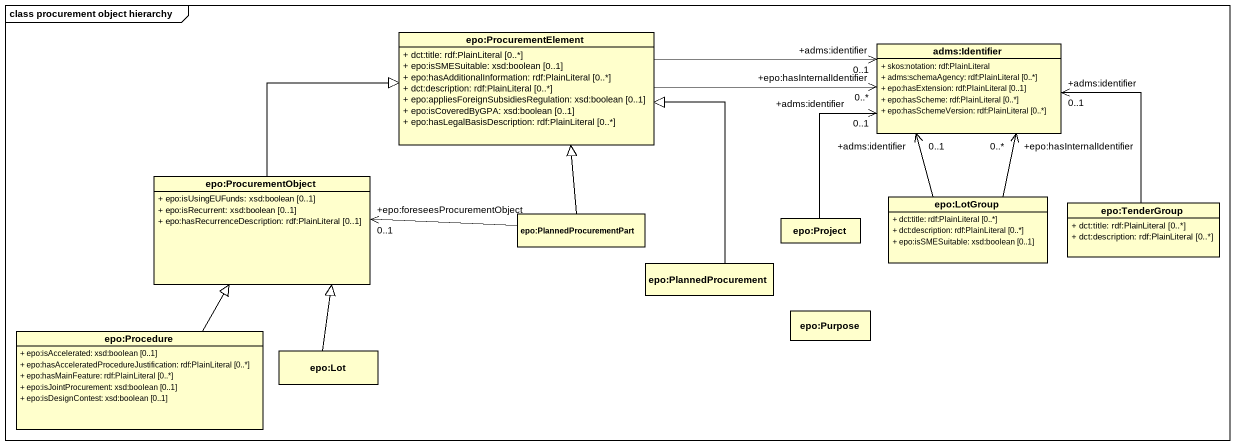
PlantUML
@startuml
mainframe class procurement object hierarchy
hide circle
hide empty members
skinparam classAttributeIconSize 0
class "epo:ProcurementElement" as epo_ProcurementElement {
  + dct:title: rdf:PlainLiteral [0..*]
  + epo:isSMESuitable: xsd:boolean [0..1]
  + epo:hasAdditionalInformation: rdf:PlainLiteral [0..*]
  + dct:description: rdf:PlainLiteral [0..*]
  + epo:appliesForeignSubsidiesRegulation: xsd:boolean [0..1]
  + epo:isCoveredByGPA: xsd:boolean [0..1]
  + epo:hasLegalBasisDescription: rdf:PlainLiteral [0..*]
}
class "adms:Identifier" as adms_Identifier {
  + skos:notation: rdf:PlainLiteral
  + adms:schemaAgency: rdf:PlainLiteral [0..*]
  + epo:hasExtension: rdf:PlainLiteral [0..1]
  + epo:hasScheme: rdf:PlainLiteral [0..*]
  + epo:hasSchemeVersion: rdf:PlainLiteral [0..*]
}
class "epo:ProcurementObject" as epo_ProcurementObject {
  + epo:isUsingEUFunds: xsd:boolean [0..1]
  + epo:isRecurrent: xsd:boolean [0..1]
  + epo:hasRecurrenceDescription: rdf:PlainLiteral [0..1]
}
class "epo:PlannedProcurementPart" as epo_PlannedProcurementPart
class "epo:Project" as epo_Project
class "epo:LotGroup" as epo_LotGroup {
  + dct:title: rdf:PlainLiteral [0..*]
  + dct:description: rdf:PlainLiteral [0..*]
  + epo:isSMESuitable: xsd:boolean [0..1]
}
class "epo:TenderGroup" as epo_TenderGroup {
  + dct:title: rdf:PlainLiteral [0..*]
  + dct:description: rdf:PlainLiteral [0..*]
}
class "epo:PlannedProcurement" as epo_PlannedProcurement
class "epo:Purpose" as epo_Purpose
class "epo:Procedure" as epo_Procedure {
  + epo:isAccelerated: xsd:boolean [0..1]
  + epo:hasAcceleratedProcedureJustification: rdf:PlainLiteral [0..*]
  + epo:hasMainFeature: rdf:PlainLiteral [0..*]
  + epo:isJointProcurement: xsd:boolean [0..1]
  + epo:isDesignContest: xsd:boolean [0..1]
}
class "epo:Lot" as epo_Lot
epo_ProcurementElement -right-> "+epo:hasInternalIdentifier\n0..*" adms_Identifier
epo_ProcurementElement -right-> "+adms:identifier\n0..1" adms_Identifier
epo_ProcurementObject -right-|> epo_ProcurementElement
epo_PlannedProcurementPart -up-|> epo_ProcurementElement
epo_PlannedProcurementPart -left-> "+epo:foreseesProcurementObject\n0..1" epo_ProcurementObject
epo_Project -up-> "+adms:identifier\n0..1" adms_Identifier
epo_LotGroup -up-> "+epo:hasInternalIdentifier\n0..*" adms_Identifier
epo_LotGroup -up-> "+adms:identifier\n0..1" adms_Identifier
epo_TenderGroup -up-> "+adms:identifier\n0..1" adms_Identifier
epo_PlannedProcurement -up-|> epo_ProcurementElement
epo_Procedure -up-|> epo_ProcurementObject
epo_Lot -up-|> epo_ProcurementObject
@enduml
